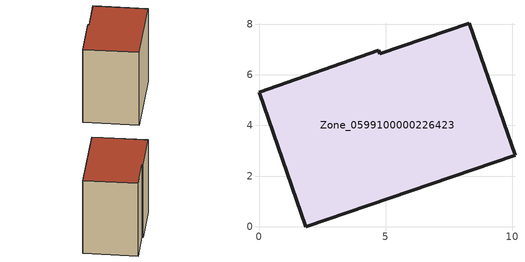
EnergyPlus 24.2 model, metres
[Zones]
Zone_0599100000226423
 floor ground (C_G): 0,5.31 4.73,6.96 4.77,6.83 8.29,8.04 10.1,2.83 1.85,0 z0
 wall outside (C_F): 4.73,6.96 0,5.31 1.85,0 10.1,2.83 8.29,8.04 4.77,6.83 4.73,6.96 z0:8.28
 roof outside (C_R): 10.1,2.83 8.29,8.04 4.77,6.83 4.73,6.96 0,5.31 1.85,0 z8.28
[BUILDING]
Pand.0599100000226423: North Axis=0; Terrain=City; Loads Convergence Tolerance Value=0.04; Temperature Convergence Tolerance Value=0.4; Solar Distribution=FullExterior; Maximum Number of Warmup Days=25; Minimum Number of Warmup Days=1
[Site:Location]
Rotterdam.The.Hague.AP_ZH_NLD Design_Conditions: Latitude=51.96; Longitude=4.45; Time Zone=1; Elevation=-4.5
[SITE:GROUNDTEMPERATURE:BUILDINGSURFACE]
18, 18, 18, 18, 18, 18, 18, 18, 18, 18, 18, 18
[MATERIAL] Thermal Absorptance=0.9; Solar Absorptance=0.7; Visible Absorptance=0.7
Name | Roughness | Thickness | Conductivity | Density | Specific Heat
G.TI.1975-1991 | MediumSmooth | 0.15 | 0.288461 | 540 | 1210
F.TI.1975-1991 | Rough | 0.3 | 0.230769 | 1920 | 840
R.TI.1975-1991 | MediumRough | 0.2 | 0.153846 | 1500 | 1000
[CONSTRUCTION]
C_G: G.TI.1975-1991
C_F: F.TI.1975-1991
C_R: R.TI.1975-1991
[ZONE]
Zone_0599100000226423: Type=1; Multiplier=1; Ceiling Height=Autocalculate; Volume=Autocalculate; Floor Area=autocalculate; Part of Total Floor Area=Yes
[ZONEINFILTRATION:DESIGNFLOWRATE]
Infil_Zone_0599100000226423: Zone or ZoneList or Space or SpaceList=Zone_0599100000226423; Schedule=AlwaysOn; Design Flow Rate Calculation Method=Flow/Area; Flow Rate per Floor Area=0.003; Constant Term Coefficient=1; Temperature Term Coefficient=0; Velocity Term Coefficient=0; Velocity Squared Term Coefficient=0
[HVACTEMPLATE:ZONE:IDEALLOADSAIRSYSTEM]
Zone_0599100000226423: Maximum Heating Supply Air Temperature=50; Minimum Cooling Supply Air Temperature=13; Maximum Heating Supply Air Humidity Ratio=0.0156; Minimum Cooling Supply Air Humidity Ratio=0.0077; Heating Limit=NoLimit; Cooling Limit=NoLimit; Dehumidification Control Type=ConstantSensibleHeatRatio; Cooling Sensible Heat Ratio=0.7; Dehumidification Setpoint=60; Humidification Control Type=None; Humidification Setpoint=30; Outdoor Air Method=None; Outdoor Air Flow Rate per Person=0.00944; Outdoor Air Flow Rate per Zone Floor Area=0; Outdoor Air Flow Rate per Zone=0; Demand Controlled Ventilation Type=None; Outdoor Air Economizer Type=NoEconomizer; Heat Recovery Type=None; Sensible Heat Recovery Effectiveness=0.7; Latent Heat Recovery Effectiveness=0.65
[ZONECONTROL:THERMOSTAT]
ThermostatControl_Zone_0599100000226423: Zone or ZoneList=Zone_0599100000226423; Control Type Schedule=DualSetpointControlType; Control 1=Thermostat_Zone_0599100000226423; Temperature Difference Between Cutout And Setpoint=0
[THERMOSTATSETPOINT:DUALSETPOINT]
Thermostat_Zone_0599100000226423: Heating Setpoint Temperature Schedule=HeatingSetpoint_Zone_0599100000226423; Cooling Setpoint Temperature Schedule=CoolingSetpoint_Zone_0599100000226423
[SCHEDULE:COMPACT]
HeatingSetpoint_Zone_0599100000226423: Through: 12/31, For: AllDays, Until: 24:00, 21
CoolingSetpoint_Zone_0599100000226423: Through: 12/31, For: AllDays, Until: 24:00, 24
DualSetpointControlType: Through: 12/31, For: AllDays, Until: 24:00, 4
AlwaysOn: Through: 12/31, For: AllDays, Until: 24:00, 1
